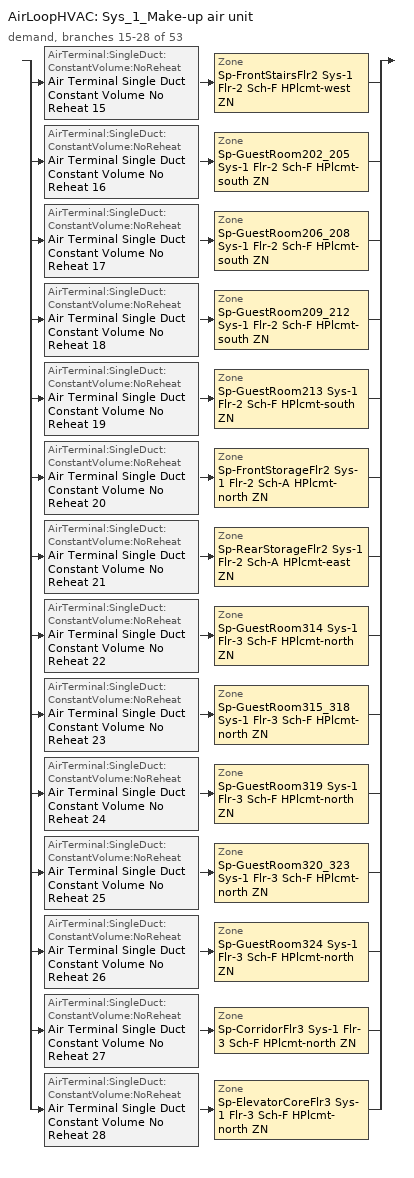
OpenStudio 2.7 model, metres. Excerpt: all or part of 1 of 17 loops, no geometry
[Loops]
AirLoopHVAC 'Sys_1_Make-up air unit'
 demand, branches 15-28 of 53: split
  | AirTerminal:SingleDuct:ConstantVolume:NoReheat 'Air Terminal Single Duct Constant Volume No Reheat 15' > Zone 'Sp-FrontStairsFlr2 Sys-1 Flr-2 Sch-F HPlcmt-west ZN'
  | AirTerminal:SingleDuct:ConstantVolume:NoReheat 'Air Terminal Single Duct Constant Volume No Reheat 16' > Zone 'Sp-GuestRoom202_205 Sys-1 Flr-2 Sch-F HPlcmt-south ZN'
  | AirTerminal:SingleDuct:ConstantVolume:NoReheat 'Air Terminal Single Duct Constant Volume No Reheat 17' > Zone 'Sp-GuestRoom206_208 Sys-1 Flr-2 Sch-F HPlcmt-south ZN'
  | AirTerminal:SingleDuct:ConstantVolume:NoReheat 'Air Terminal Single Duct Constant Volume No Reheat 18' > Zone 'Sp-GuestRoom209_212 Sys-1 Flr-2 Sch-F HPlcmt-south ZN'
  | AirTerminal:SingleDuct:ConstantVolume:NoReheat 'Air Terminal Single Duct Constant Volume No Reheat 19' > Zone 'Sp-GuestRoom213 Sys-1 Flr-2 Sch-F HPlcmt-south ZN'
  | AirTerminal:SingleDuct:ConstantVolume:NoReheat 'Air Terminal Single Duct Constant Volume No Reheat 20' > Zone 'Sp-FrontStorageFlr2 Sys-1 Flr-2 Sch-A HPlcmt-north ZN'
  | AirTerminal:SingleDuct:ConstantVolume:NoReheat 'Air Terminal Single Duct Constant Volume No Reheat 21' > Zone 'Sp-RearStorageFlr2 Sys-1 Flr-2 Sch-A HPlcmt-east ZN'
  | AirTerminal:SingleDuct:ConstantVolume:NoReheat 'Air Terminal Single Duct Constant Volume No Reheat 22' > Zone 'Sp-GuestRoom314 Sys-1 Flr-3 Sch-F HPlcmt-north ZN'
  | AirTerminal:SingleDuct:ConstantVolume:NoReheat 'Air Terminal Single Duct Constant Volume No Reheat 23' > Zone 'Sp-GuestRoom315_318 Sys-1 Flr-3 Sch-F HPlcmt-north ZN'
  | AirTerminal:SingleDuct:ConstantVolume:NoReheat 'Air Terminal Single Duct Constant Volume No Reheat 24' > Zone 'Sp-GuestRoom319 Sys-1 Flr-3 Sch-F HPlcmt-north ZN'
  | AirTerminal:SingleDuct:ConstantVolume:NoReheat 'Air Terminal Single Duct Constant Volume No Reheat 25' > Zone 'Sp-GuestRoom320_323 Sys-1 Flr-3 Sch-F HPlcmt-north ZN'
  | AirTerminal:SingleDuct:ConstantVolume:NoReheat 'Air Terminal Single Duct Constant Volume No Reheat 26' > Zone 'Sp-GuestRoom324 Sys-1 Flr-3 Sch-F HPlcmt-north ZN'
  | AirTerminal:SingleDuct:ConstantVolume:NoReheat 'Air Terminal Single Duct Constant Volume No Reheat 27' > Zone 'Sp-CorridorFlr3 Sys-1 Flr-3 Sch-F HPlcmt-north ZN'
  | AirTerminal:SingleDuct:ConstantVolume:NoReheat 'Air Terminal Single Duct Constant Volume No Reheat 28' > Zone 'Sp-ElevatorCoreFlr3 Sys-1 Flr-3 Sch-F HPlcmt-north ZN'
[Sizing:Zone] Zone Cooling Design Supply Air Temperature Input Method=SupplyAirTemperature; Zone Cooling Design Supply Air Temperature {C}=13; Zone Cooling Design Supply Air Temperature Difference {deltaC}=11.11; Zone Heating Design Supply Air Temperature Input Method=SupplyAirTemperature; Zone Heating Design Supply Air Temperature {C}=43; Zone Heating Design Supply Air Temperature Difference {deltaC}=11.11; Zone Cooling Design Supply Air Humidity Ratio {kg-H2O/kg-air}=0.0085; Zone Heating Design Supply Air Humidity Ratio {kg-H2O/kg-air}=0.008; Zone Heating Sizing Factor=1.3; Zone Cooling Sizing Factor=1.1; Cooling Design Air Flow Method=DesignDay; Heating Design Air Flow Method=DesignDay; Account for Dedicated Outdoor Air System=No; Dedicated Outdoor Air System Control Strategy=NeutralSupplyAir; Dedicated Outdoor Air Low Setpoint Temperature for Design {C}=autosize; Dedicated Outdoor Air High Setpoint Temperature for Design {C}=autosize
Sp-FrontStairsFlr2 Sys-1 Flr-2 Sch-F HPlcmt-west ZN; Sp-GuestRoom202_205 Sys-1 Flr-2 Sch-F HPlcmt-south ZN; Sp-GuestRoom206_208 Sys-1 Flr-2 Sch-F HPlcmt-south ZN; Sp-GuestRoom209_212 Sys-1 Flr-2 Sch-F HPlcmt-south ZN; Sp-GuestRoom213 Sys-1 Flr-2 Sch-F HPlcmt-south ZN; Sp-FrontStorageFlr2 Sys-1 Flr-2 Sch-A HPlcmt-north ZN; Sp-RearStorageFlr2 Sys-1 Flr-2 Sch-A HPlcmt-east ZN; Sp-GuestRoom314 Sys-1 Flr-3 Sch-F HPlcmt-north ZN; Sp-GuestRoom315_318 Sys-1 Flr-3 Sch-F HPlcmt-north ZN; Sp-GuestRoom319 Sys-1 Flr-3 Sch-F HPlcmt-north ZN; Sp-GuestRoom320_323 Sys-1 Flr-3 Sch-F HPlcmt-north ZN; Sp-GuestRoom324 Sys-1 Flr-3 Sch-F HPlcmt-north ZN; Sp-CorridorFlr3 Sys-1 Flr-3 Sch-F HPlcmt-north ZN; Sp-ElevatorCoreFlr3 Sys-1 Flr-3 Sch-F HPlcmt-north ZN
[Zone equipment]
Sp-FrontStairsFlr2 Sys-1 Flr-2 Sch-F HPlcmt-west ZN: Sp-FrontStairsFlr2 Sys-1 Flr-2 Sch-F HPlcmt-west ZN PTAC, Zone HVAC Baseboard Convective Electric 15, Air Terminal Single Duct Constant Volume No Reheat 15
Sp-GuestRoom202_205 Sys-1 Flr-2 Sch-F HPlcmt-south ZN: Sp-GuestRoom202_205 Sys-1 Flr-2 Sch-F HPlcmt-south ZN PTAC, Zone HVAC Baseboard Convective Electric 16, Air Terminal Single Duct Constant Volume No Reheat 16
Sp-GuestRoom206_208 Sys-1 Flr-2 Sch-F HPlcmt-south ZN: Sp-GuestRoom206_208 Sys-1 Flr-2 Sch-F HPlcmt-south ZN PTAC, Zone HVAC Baseboard Convective Electric 17, Air Terminal Single Duct Constant Volume No Reheat 17
Sp-GuestRoom209_212 Sys-1 Flr-2 Sch-F HPlcmt-south ZN: Sp-GuestRoom209_212 Sys-1 Flr-2 Sch-F HPlcmt-south ZN PTAC, Zone HVAC Baseboard Convective Electric 18, Air Terminal Single Duct Constant Volume No Reheat 18
Sp-GuestRoom213 Sys-1 Flr-2 Sch-F HPlcmt-south ZN: Sp-GuestRoom213 Sys-1 Flr-2 Sch-F HPlcmt-south ZN PTAC, Zone HVAC Baseboard Convective Electric 19, Air Terminal Single Duct Constant Volume No Reheat 19
Sp-FrontStorageFlr2 Sys-1 Flr-2 Sch-A HPlcmt-north ZN: Sp-FrontStorageFlr2 Sys-1 Flr-2 Sch-A HPlcmt-north ZN PTAC, Zone HVAC Baseboard Convective Electric 20, Air Terminal Single Duct Constant Volume No Reheat 20
Sp-RearStorageFlr2 Sys-1 Flr-2 Sch-A HPlcmt-east ZN: Sp-RearStorageFlr2 Sys-1 Flr-2 Sch-A HPlcmt-east ZN PTAC, Zone HVAC Baseboard Convective Electric 21, Air Terminal Single Duct Constant Volume No Reheat 21
Sp-GuestRoom314 Sys-1 Flr-3 Sch-F HPlcmt-north ZN: Sp-GuestRoom314 Sys-1 Flr-3 Sch-F HPlcmt-north ZN PTAC, Zone HVAC Baseboard Convective Electric 22, Air Terminal Single Duct Constant Volume No Reheat 22
Sp-GuestRoom315_318 Sys-1 Flr-3 Sch-F HPlcmt-north ZN: Sp-GuestRoom315_318 Sys-1 Flr-3 Sch-F HPlcmt-north ZN PTAC, Zone HVAC Baseboard Convective Electric 23, Air Terminal Single Duct Constant Volume No Reheat 23
Sp-GuestRoom319 Sys-1 Flr-3 Sch-F HPlcmt-north ZN: Sp-GuestRoom319 Sys-1 Flr-3 Sch-F HPlcmt-north ZN PTAC, Zone HVAC Baseboard Convective Electric 24, Air Terminal Single Duct Constant Volume No Reheat 24
Sp-GuestRoom320_323 Sys-1 Flr-3 Sch-F HPlcmt-north ZN: Sp-GuestRoom320_323 Sys-1 Flr-3 Sch-F HPlcmt-north ZN PTAC, Zone HVAC Baseboard Convective Electric 25, Air Terminal Single Duct Constant Volume No Reheat 25
Sp-GuestRoom324 Sys-1 Flr-3 Sch-F HPlcmt-north ZN: Sp-GuestRoom324 Sys-1 Flr-3 Sch-F HPlcmt-north ZN PTAC, Zone HVAC Baseboard Convective Electric 26, Air Terminal Single Duct Constant Volume No Reheat 26
Sp-CorridorFlr3 Sys-1 Flr-3 Sch-F HPlcmt-north ZN: Sp-CorridorFlr3 Sys-1 Flr-3 Sch-F HPlcmt-north ZN PTAC, Zone HVAC Baseboard Convective Electric 27, Air Terminal Single Duct Constant Volume No Reheat 27
Sp-ElevatorCoreFlr3 Sys-1 Flr-3 Sch-F HPlcmt-north ZN: Sp-ElevatorCoreFlr3 Sys-1 Flr-3 Sch-F HPlcmt-north ZN PTAC, Zone HVAC Baseboard Convective Electric 28, Air Terminal Single Duct Constant Volume No Reheat 28
[Fan:ConstantVolume] Availability Schedule=Always On Discrete; Fan Total Efficiency=0.39975; Pressure Rise {Pa}=640; Maximum Flow Rate {m3/s}=AutoSize; Motor Efficiency=0.615
Fan Constant Volume 16; Fan Constant Volume 17; Fan Constant Volume 18; Fan Constant Volume 19; Fan Constant Volume 20; Fan Constant Volume 21; Fan Constant Volume 22; Fan Constant Volume 23; Fan Constant Volume 24; Fan Constant Volume 25; Fan Constant Volume 26; Fan Constant Volume 27; Fan Constant Volume 28; Fan Constant Volume 29
[Coil:Heating:Electric] Availability Schedule=ON_OFF_ALWAYS_OFF
Coil Heating Electric 16; Coil Heating Electric 17; Coil Heating Electric 18; Coil Heating Electric 19; Coil Heating Electric 20; Coil Heating Electric 21; Coil Heating Electric 22; Coil Heating Electric 23; Coil Heating Electric 24; Coil Heating Electric 25; Coil Heating Electric 26; Coil Heating Electric 27; Coil Heating Electric 28; Coil Heating Electric 29
[Coil:Cooling:DX:SingleSpeed] Availability Schedule=Always On Discrete; Rated Total Cooling Capacity {W}=autosize; Rated Sensible Heat Ratio=autosize; Rated Air Flow Rate {m3/s}=autosize; Rated Evaporator Fan Power Per Volume Flow Rate {W/(m3/s)}=773.3; Total Cooling Capacity Function of Temperature Curve=DXCOOL-NECB2011-REF-CAPFT; Total Cooling Capacity Function of Flow Fraction Curve=DXCOOL-NECB2011-REF-CAPFFLOW; Energy Input Ratio Function of Temperature Curve=DXCOOL-NECB2011-REF-COOLEIRFT; Energy Input Ratio Function of Flow Fraction Curve=DXCOOL-NECB2011-REF-COOLEIRFFLOW; Part Load Fraction Correlation Curve=DXCOOL-NECB2011-REF-COOLPLFFPLR; Condenser Type=AirCooled; Evaporative Condenser Effectiveness=0; Evaporative Condenser Air Flow Rate {m3/s}=Autosize; Evaporative Condenser Pump Rated Power Consumption {W}=Autosize; Crankcase Heater Capacity {W}=0; Maximum Outdoor Dry-Bulb Temperature for Crankcase Heater Operation {C}=0; Basin Heater Capacity {W/K}=0; Basin Heater Setpoint Temperature {C}=10
Name | Rated COP {W/W}
Coil Cooling DX Single Speed 16 5kBtu/hr 11.0EER; Coil Cooling DX Single Speed 17 5kBtu/hr 11.0EER; Coil Cooling DX Single Speed 18 4kBtu/hr 11.0EER; Coil Cooling DX Single Speed 19 5kBtu/hr 11.0EER; Coil Cooling DX Single Speed 20 2kBtu/hr 11.0EER; Coil Cooling DX Single Speed 21 2kBtu/hr 11.0EER; Coil Cooling DX Single Speed 22 6kBtu/hr 11.0EER; Coil Cooling DX Single Speed 23 3kBtu/hr 11.0EER; Coil Cooling DX Single Speed 25 2kBtu/hr 11.0EER; Coil Cooling DX Single Speed 27 2kBtu/hr 11.0EER; Coil Cooling DX Single Speed 28 6kBtu/hr 11.0EER; Coil Cooling DX Single Speed 29 1kBtu/hr 11.0EER | 3.80183
Coil Cooling DX Single Speed 24 9kBtu/hr 10.7EER | 3.69157
Coil Cooling DX Single Speed 26 8kBtu/hr 10.7EER | 3.69654
[ZoneHVAC:PackagedTerminalAirConditioner] Availability Schedule=Always On Discrete; Supply Air Flow Rate During Cooling Operation {m3/s}=Autosize; Supply Air Flow Rate During Heating Operation {m3/s}=Autosize; Supply Air Flow Rate When No Cooling or Heating is Needed {m3/s}=Autosize; Outdoor Air Flow Rate During Cooling Operation {m3/s}=1e-005; Outdoor Air Flow Rate During Heating Operation {m3/s}=1e-005; Outdoor Air Flow Rate When No Cooling or Heating is Needed {m3/s}=1e-005; Fan Placement=DrawThrough
Name | Supply Air Fan | Heating Coil | Cooling Coil
Sp-FrontStairsFlr2 Sys-1 Flr-2 Sch-F HPlcmt-west ZN PTAC | Fan Constant Volume 16 | Coil Heating Electric 16 | Coil Cooling DX Single Speed 16 5kBtu/hr 11.0EER
Sp-GuestRoom202_205 Sys-1 Flr-2 Sch-F HPlcmt-south ZN PTAC | Fan Constant Volume 17 | Coil Heating Electric 17 | Coil Cooling DX Single Speed 17 5kBtu/hr 11.0EER
Sp-GuestRoom206_208 Sys-1 Flr-2 Sch-F HPlcmt-south ZN PTAC | Fan Constant Volume 18 | Coil Heating Electric 18 | Coil Cooling DX Single Speed 18 4kBtu/hr 11.0EER
Sp-GuestRoom209_212 Sys-1 Flr-2 Sch-F HPlcmt-south ZN PTAC | Fan Constant Volume 19 | Coil Heating Electric 19 | Coil Cooling DX Single Speed 19 5kBtu/hr 11.0EER
Sp-GuestRoom213 Sys-1 Flr-2 Sch-F HPlcmt-south ZN PTAC | Fan Constant Volume 20 | Coil Heating Electric 20 | Coil Cooling DX Single Speed 20 2kBtu/hr 11.0EER
Sp-FrontStorageFlr2 Sys-1 Flr-2 Sch-A HPlcmt-north ZN PTAC | Fan Constant Volume 21 | Coil Heating Electric 21 | Coil Cooling DX Single Speed 21 2kBtu/hr 11.0EER
Sp-RearStorageFlr2 Sys-1 Flr-2 Sch-A HPlcmt-east ZN PTAC | Fan Constant Volume 22 | Coil Heating Electric 22 | Coil Cooling DX Single Speed 22 6kBtu/hr 11.0EER
Sp-GuestRoom314 Sys-1 Flr-3 Sch-F HPlcmt-north ZN PTAC | Fan Constant Volume 23 | Coil Heating Electric 23 | Coil Cooling DX Single Speed 23 3kBtu/hr 11.0EER
Sp-GuestRoom315_318 Sys-1 Flr-3 Sch-F HPlcmt-north ZN PTAC | Fan Constant Volume 24 | Coil Heating Electric 24 | Coil Cooling DX Single Speed 24 9kBtu/hr 10.7EER
Sp-GuestRoom319 Sys-1 Flr-3 Sch-F HPlcmt-north ZN PTAC | Fan Constant Volume 25 | Coil Heating Electric 25 | Coil Cooling DX Single Speed 25 2kBtu/hr 11.0EER
Sp-GuestRoom320_323 Sys-1 Flr-3 Sch-F HPlcmt-north ZN PTAC | Fan Constant Volume 26 | Coil Heating Electric 26 | Coil Cooling DX Single Speed 26 8kBtu/hr 10.7EER
Sp-GuestRoom324 Sys-1 Flr-3 Sch-F HPlcmt-north ZN PTAC | Fan Constant Volume 27 | Coil Heating Electric 27 | Coil Cooling DX Single Speed 27 2kBtu/hr 11.0EER
Sp-CorridorFlr3 Sys-1 Flr-3 Sch-F HPlcmt-north ZN PTAC | Fan Constant Volume 28 | Coil Heating Electric 28 | Coil Cooling DX Single Speed 28 6kBtu/hr 11.0EER
Sp-ElevatorCoreFlr3 Sys-1 Flr-3 Sch-F HPlcmt-north ZN PTAC | Fan Constant Volume 29 | Coil Heating Electric 29 | Coil Cooling DX Single Speed 29 1kBtu/hr 11.0EER
[ZoneHVAC:Baseboard:Convective:Electric] Availability Schedule=Always On Discrete; Nominal Capacity {W}=autosize; Efficiency=1
Zone HVAC Baseboard Convective Electric 15; Zone HVAC Baseboard Convective Electric 16; Zone HVAC Baseboard Convective Electric 17; Zone HVAC Baseboard Convective Electric 18; Zone HVAC Baseboard Convective Electric 19; Zone HVAC Baseboard Convective Electric 20; Zone HVAC Baseboard Convective Electric 21; Zone HVAC Baseboard Convective Electric 22; Zone HVAC Baseboard Convective Electric 23; Zone HVAC Baseboard Convective Electric 24; Zone HVAC Baseboard Convective Electric 25; Zone HVAC Baseboard Convective Electric 26; Zone HVAC Baseboard Convective Electric 27; Zone HVAC Baseboard Convective Electric 28
[AirTerminal:SingleDuct:ConstantVolume:NoReheat] Availability Schedule=Always On Discrete; Maximum Air Flow Rate {m3/s}=AutoSize
Air Terminal Single Duct Constant Volume No Reheat 15; Air Terminal Single Duct Constant Volume No Reheat 16; Air Terminal Single Duct Constant Volume No Reheat 17; Air Terminal Single Duct Constant Volume No Reheat 18; Air Terminal Single Duct Constant Volume No Reheat 19; Air Terminal Single Duct Constant Volume No Reheat 20; Air Terminal Single Duct Constant Volume No Reheat 21; Air Terminal Single Duct Constant Volume No Reheat 22; Air Terminal Single Duct Constant Volume No Reheat 23; Air Terminal Single Duct Constant Volume No Reheat 24; Air Terminal Single Duct Constant Volume No Reheat 25; Air Terminal Single Duct Constant Volume No Reheat 26; Air Terminal Single Duct Constant Volume No Reheat 27; Air Terminal Single Duct Constant Volume No Reheat 28
[Schedule:Ruleset]
ON_OFF_ALWAYS_OFF: Default Day Schedule=Schedule Day 3
[Schedule:Day]
Schedule Day 3; wkdON_OFF_ALWAYS_OFF 1; satON_OFF_ALWAYS_OFF 1; sunON_OFF_ALWAYS_OFF 1: 1, 0, 0, 2, 0, 0, 3, 0, 0, 4, 0, 0, 5, 0, 0, 6, 0, 0, 7, 0, 0, 8, 0, 0, 9, 0, 0, 10, 0, 0, 11, 0, 0, 12, 0, 0, 13, 0, 0, 14, 0, 0, 15, 0, 0, 16, 0, 0, 17, 0, 0, 18, 0, 0, 19, 0, 0, 20, 0, 0, 21, 0, 0, 22, 0, 0, 23, 0, 0, 24, 0, 0
[Schedule:Rule] Schedule Ruleset=ON_OFF_ALWAYS_OFF; Date Specification Type=DateRange; Start Month=1; Start Day=1; End Month=12; End Day=31
Name | Rule Order | Day Schedule | Apply Sunday | Apply Monday | Apply Tuesday | Apply Wednesday | Apply Thursday | Apply Friday | Apply Saturday
wkdON_OFF_ALWAYS_OFF rule | 2 | wkdON_OFF_ALWAYS_OFF 1 | No | Yes | Yes | Yes | Yes | Yes | No
satON_OFF_ALWAYS_OFFrule | 1 | satON_OFF_ALWAYS_OFF 1 | No | No | No | No | No | No | Yes
sunON_OFF_ALWAYS_OFFrule | 0 | sunON_OFF_ALWAYS_OFF 1 | Yes | No | No | No | No | No | No
[Schedule:Constant]
Always On Discrete: Value=1
[Curve:Biquadratic] Minimum Value of x=13; Maximum Value of x=24; Minimum Value of y=24; Maximum Value of y=46
Name | Coefficient1 Constant | Coefficient2 x | Coefficient3 x**2 | Coefficient4 y | Coefficient5 y**2 | Coefficient6 x*y
DXCOOL-NECB2011-REF-CAPFT | 0.867905 | 0.0142459 | 0.00055436 | -0.0075575 | 3.3e-005 | -0.0001918
DXCOOL-NECB2011-REF-COOLEIRFT | 0.116936 | 0.0284933 | -0.0004112 | 0.0214108 | 0.00016103 | -0.0006791
[Curve:Quadratic] Coefficient1 Constant=1; Coefficient2 x=0; Coefficient3 x**2=0; Minimum Value of x=0; Maximum Value of x=1
DXCOOL-NECB2011-REF-CAPFFLOW; DXCOOL-NECB2011-REF-COOLEIRFFLOW
[Curve:Cubic]
DXCOOL-NECB2011-REF-COOLPLFFPLR: Coefficient1 Constant=0.0277; Coefficient2 x=4.9151; Coefficient3 x**2=-8.184; Coefficient4 x**3=4.2702; Minimum Value of x=0.7; Maximum Value of x=1
